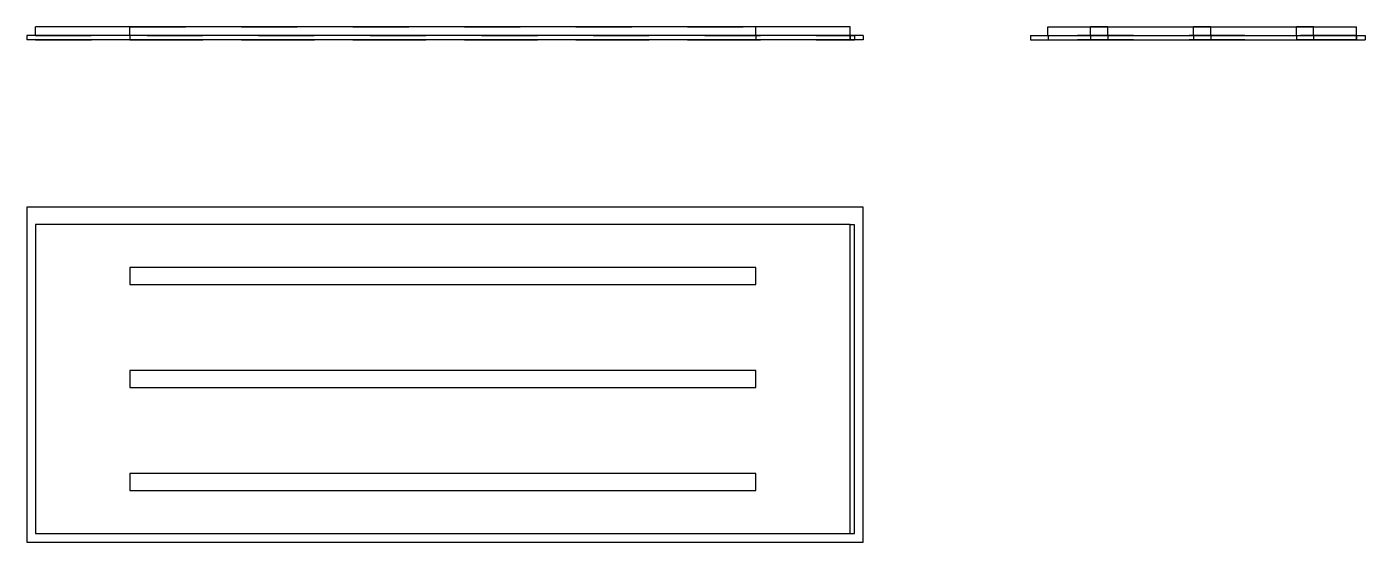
# Model space of a CAD drawing. Extents: x 0 to 2.4, y 0 to 0.92.
import ezdxf

# ---------------------------------------------------------------- set-up
doc = ezdxf.new("R2010")
doc.units = 0
doc.linetypes.add('HIDDEN', pattern=[0.075, 0.050025, -0.024975])
for name, color, linetype in [('FRONT', 7, 'CONTINUOUS'), ('FRONT_HID', 7, 'HIDDEN'), ('LEFT', 7, 'CONTINUOUS'), ('LEFT_HID', 7, 'HIDDEN'), ('TOP', 7, 'CONTINUOUS'), ('TOP_HID', 7, 'HIDDEN')]:
    doc.layers.add(name, color=color, linetype=linetype)

msp = doc.modelspace()

# ---------------------------------------------------------------- linework, layer by layer
at = {"layer": 'FRONT'}
for p, q in [((0.015625, 0.907813), (0.015625, 0.923438)), ((1.476562, 0.923438), (0.015625, 0.923438)), ((1.476562, 0.907813), (1.476562, 0.923438)), ((1.5, 0.907813), (0, 0.907813)), ((0, 0.907813), (0, 0.9)), ((1.5, 0.9), (0, 0.9)), ((1.5, 0.907813), (1.5, 0.9))]:
    msp.add_line(p, q, dxfattribs=at)
at = {"layer": 'FRONT_HID', "linetype": 'HIDDEN'}
for p, q in [((0.184786, 0.923438), (1.307401, 0.923438)), ((1.307401, 0.923438), (0.184786, 0.923438)), ((0.184786, 0.923438), (1.307401, 0.923438)), ((1.307401, 0.923438), (0.184786, 0.923438)), ((0.184786, 0.923438), (1.307401, 0.923438)), ((1.307401, 0.923438), (0.184786, 0.923438)), ((0.184786, 0.907813), (0.184786, 0.923438)), ((0.184786, 0.907813), (0.184786, 0.923438)), ((0.184786, 0.907813), (0.184786, 0.923438)), ((0.184786, 0.907813), (0.184786, 0.923438)), ((0.184786, 0.907813), (0.184786, 0.923438)), ((0.184786, 0.907813), (0.184786, 0.923438)), ((1.307401, 0.907813), (1.307401, 0.923438)), ((1.307401, 0.907813), (1.307401, 0.923438)), ((1.307401, 0.907813), (1.307401, 0.923438)), ((1.307401, 0.907813), (1.307401, 0.923438)), ((1.307401, 0.907813), (1.307401, 0.923438)), ((1.307401, 0.907813), (1.307401, 0.923438)), ((0.015625, 0.907813), (1.476562, 0.907813)), ((1.476562, 0.907813), (0.015625, 0.907813)), ((0.015625, 0.9), (1.476562, 0.9)), ((1.476562, 0.9), (0.015625, 0.9)), ((0.015789, 0.9), (1.476562, 0.9)), ((1.476562, 0.9), (0.015789, 0.9)), ((0.184786, 0.907813), (0.184786, 0.9)), ((0.184786, 0.907813), (0.184786, 0.9)), ((0.184786, 0.907813), (0.184786, 0.9)), ((0.184786, 0.907813), (0.184786, 0.9)), ((0.184786, 0.907813), (0.184786, 0.9)), ((0.184786, 0.907813), (0.184786, 0.9)), ((0.184786, 0.9), (1.307401, 0.9)), ((1.307401, 0.9), (0.184786, 0.9)), ((0.184786, 0.9), (1.307401, 0.9)), ((1.307401, 0.9), (0.184786, 0.9)), ((0.184786, 0.9), (1.307401, 0.9)), ((1.307401, 0.9), (0.184786, 0.9)), ((1.307401, 0.907813), (1.307401, 0.9)), ((1.307401, 0.907813), (1.307401, 0.9)), ((1.307401, 0.907813), (1.307401, 0.9)), ((1.307401, 0.907813), (1.307401, 0.9)), ((1.307401, 0.907813), (1.307401, 0.9)), ((1.307401, 0.907813), (1.307401, 0.9)), ((1.476562, 0.907813), (1.484211, 0.907813)), ((1.484211, 0.907813), (1.476562, 0.907813)), ((1.476562, 0.9), (1.476562, 0.907813)), ((1.476562, 0.907813), (1.476562, 0.9)), ((1.476562, 0.9), (1.484211, 0.9)), ((1.484211, 0.9), (1.476562, 0.9)), ((1.484211, 0.907813), (1.484211, 0.9)), ((1.484211, 0.907813), (1.484211, 0.9))]:
    msp.add_line(p, q, dxfattribs=at)
at = {"layer": 'LEFT'}
for p, q in [((1.830757, 0.907813), (1.830757, 0.923438)), ((1.830757, 0.923438), (2.384375, 0.923438)), ((2.384375, 0.907813), (2.384375, 0.923438)), ((1.8, 0.907813), (2.4, 0.907813)), ((1.8, 0.907813), (1.8, 0.9)), ((1.8, 0.9), (2.4, 0.9)), ((2.4, 0.907813), (2.4, 0.9))]:
    msp.add_line(p, q, dxfattribs=at)
at = {"layer": 'LEFT_HID', "linetype": 'HIDDEN'}
for p, q in [((1.938405, 0.923438), (1.907648, 0.923438)), ((1.907648, 0.923438), (1.938405, 0.923438)), ((1.907648, 0.907813), (1.907648, 0.923438)), ((1.907648, 0.907813), (1.907648, 0.923438)), ((1.938405, 0.907813), (1.938405, 0.923438)), ((1.938405, 0.907813), (1.938405, 0.923438)), ((2.122944, 0.923438), (2.092188, 0.923438)), ((2.092188, 0.923438), (2.122944, 0.923438)), ((2.092188, 0.907813), (2.092188, 0.923438)), ((2.092188, 0.907813), (2.092188, 0.923438)), ((2.122944, 0.907813), (2.122944, 0.923438)), ((2.122944, 0.907813), (2.122944, 0.923438)), ((2.307484, 0.923438), (2.276727, 0.923438)), ((2.276727, 0.923438), (2.307484, 0.923438)), ((2.276727, 0.907813), (2.276727, 0.923438)), ((2.276727, 0.907813), (2.276727, 0.923438)), ((2.307484, 0.907813), (2.307484, 0.923438)), ((2.307484, 0.907813), (2.307484, 0.923438)), ((1.830757, 0.907813), (2.384375, 0.907813)), ((1.831579, 0.907813), (1.830757, 0.907813)), ((1.830757, 0.9), (2.384375, 0.9)), ((1.831579, 0.9), (1.830757, 0.9)), ((2.384211, 0.907813), (1.831579, 0.907813)), ((1.831579, 0.907813), (1.831579, 0.9)), ((1.831579, 0.907813), (1.831579, 0.9)), ((2.384211, 0.9), (1.831579, 0.9)), ((2.384211, 0.9), (1.831579, 0.9)), ((1.831579, 0.9), (2.384211, 0.9)), ((1.907648, 0.907813), (1.907648, 0.9)), ((1.907648, 0.907813), (1.907648, 0.9)), ((1.907648, 0.9), (1.938405, 0.9)), ((1.938405, 0.9), (1.907648, 0.9)), ((1.938405, 0.907813), (1.938405, 0.9)), ((1.938405, 0.907813), (1.938405, 0.9)), ((2.092188, 0.907813), (2.092188, 0.9)), ((2.092188, 0.907813), (2.092188, 0.9)), ((2.092188, 0.9), (2.122944, 0.9)), ((2.122944, 0.9), (2.092188, 0.9)), ((2.122944, 0.907813), (2.122944, 0.9)), ((2.122944, 0.907813), (2.122944, 0.9)), ((2.276727, 0.907813), (2.276727, 0.9)), ((2.276727, 0.907813), (2.276727, 0.9)), ((2.276727, 0.9), (2.307484, 0.9)), ((2.307484, 0.9), (2.276727, 0.9)), ((2.307484, 0.907813), (2.307484, 0.9)), ((2.307484, 0.907813), (2.307484, 0.9)), ((2.384375, 0.907813), (2.384211, 0.907813)), ((2.384211, 0.9), (2.384211, 0.907813)), ((2.384211, 0.907813), (2.384211, 0.9)), ((2.384375, 0.9), (2.384211, 0.9))]:
    msp.add_line(p, q, dxfattribs=at)
at = {"layer": 'TOP'}
for p, q in [((1.5, 0.6), (0, 0.6)), ((0, 0.6), (0, 0)), ((1.5, 0), (1.5, 0.6)), ((0.015625, 0.569243), (0.015625, 0.015625)), ((1.476562, 0.569243), (0.015625, 0.569243)), ((1.476562, 0.015625), (1.476562, 0.569243)), ((1.484211, 0.568421), (1.476562, 0.568421)), ((1.484211, 0.015789), (1.484211, 0.568421)), ((1.307401, 0.492352), (0.184786, 0.492352)), ((0.184786, 0.492352), (0.184786, 0.461595)), ((1.307401, 0.461595), (1.307401, 0.492352)), ((0.184786, 0.461595), (1.307401, 0.461595)), ((1.307401, 0.307812), (0.184786, 0.307812)), ((0.184786, 0.307812), (0.184786, 0.277056)), ((1.307401, 0.277056), (1.307401, 0.307812)), ((0.184786, 0.277056), (1.307401, 0.277056)), ((1.307401, 0.123273), (0.184786, 0.123273)), ((0.184786, 0.123273), (0.184786, 0.092516)), ((1.307401, 0.092516), (1.307401, 0.123273)), ((0.184786, 0.092516), (1.307401, 0.092516)), ((0, 0), (1.5, 0)), ((0.015625, 0.015625), (1.476562, 0.015625)), ((1.476562, 0.015789), (1.484211, 0.015789))]:
    msp.add_line(p, q, dxfattribs=at)
at = {"layer": 'TOP_HID', "linetype": 'HIDDEN'}
for p, q in [((1.476562, 0.568421), (1.476562, 0.569243)), ((1.476562, 0.015789), (1.476562, 0.568421)), ((1.476562, 0.015789), (1.476562, 0.568421)), ((1.476562, 0.015625), (1.476562, 0.015789))]:
    msp.add_line(p, q, dxfattribs=at)

doc.saveas('drawing.dxf')
